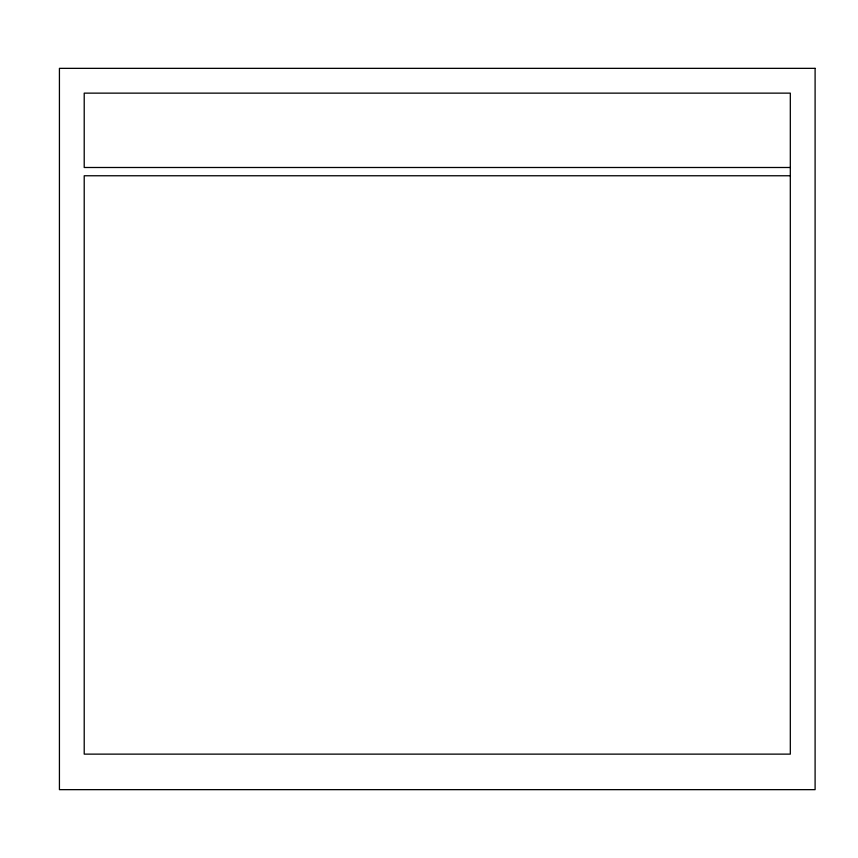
<?xml version="1.0" encoding="UTF-8"?>
<svg xmlns="http://www.w3.org/2000/svg" width="858" height="858" viewBox="0 0 858 858"><rect width="100%" height="100%" fill="white"/><g stroke="black" fill="none" stroke-linecap="round" stroke-linejoin="round"><path stroke-width="1.29" d="M790.315 167.492L84.213 167.492L84.213 93.136L790.315 93.136L790.315 754.128L84.213 754.128L84.213 175.761L790.315 175.761M815.1 68.35L59.427 68.35L59.427 789.65L815.1 789.65L815.1 68.35"/></g></svg>
